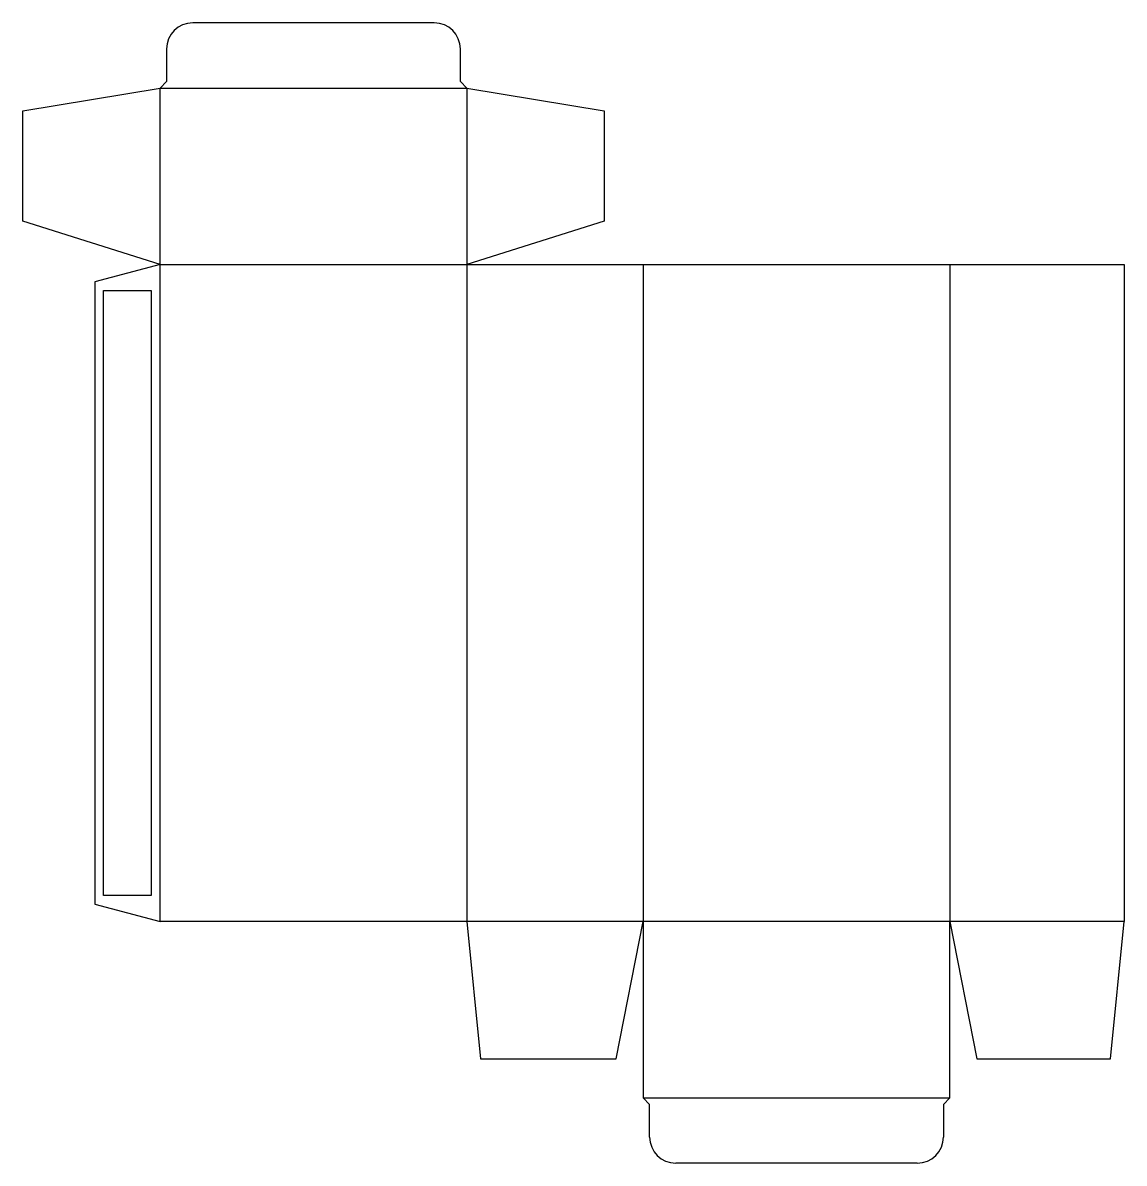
# Model space of a CAD drawing. Header units: millimetres. Extents: x 0 to 253, y 0 to 262.
import ezdxf

# ---------------------------------------------------------------- set-up
doc = ezdxf.new("R2010")
doc.units = ezdxf.units.MM
for name, color, linetype in [('CREASE', 5, 'CONTINUOUS'), ('CUT', 1, 'CONTINUOUS'), ('GLUE', 2, 'CONTINUOUS')]:
    doc.layers.add(name, color=color, linetype=linetype)

msp = doc.modelspace()

# ---------------------------------------------------------------- linework, layer by layer
at = {"layer": 'CREASE'}
for p, q in [((31.5, 206.35), (31.5, 246.8)), ((31.5, 246.8), (101.95, 246.8)), ((101.95, 246.8), (101.95, 206.35)), ((31.5, 55.45), (31.5, 206.35)), ((31.5, 206.35), (101.95, 206.35)), ((101.95, 206.35), (101.95, 55.45)), ((142.4, 206.35), (142.4, 55.45)), ((212.85, 206.35), (212.85, 55.45)), ((142.4, 55.45), (101.95, 55.45)), ((212.85, 55.45), (142.4, 55.45)), ((252.85, 55.45), (212.85, 55.45)), ((142.4, 15), (212.85, 15))]:
    msp.add_line(p, q, dxfattribs=at)
at = {"layer": 'CUT'}
for p, q in [((94.45, 261.8), (39, 261.8)), ((33, 255.8), (33, 248.3)), ((100.45, 248.3), (100.45, 255.8)), ((0, 241.625), (31.5, 246.8)), ((33, 248.3), (31.5, 246.8)), ((101.95, 246.8), (100.45, 248.3)), ((101.95, 246.8), (133.45, 241.625)), ((0, 216.25), (0, 241.625)), ((133.45, 241.625), (133.45, 216.25)), ((31.5, 206.35), (0, 216.25)), ((133.45, 216.25), (101.95, 206.35)), ((31.5, 206.35), (16.5, 202.331)), ((101.95, 206.35), (142.4, 206.35)), ((142.4, 206.35), (212.85, 206.35)), ((212.85, 206.35), (252.85, 206.35)), ((252.85, 206.35), (252.85, 55.45)), ((16.5, 202.331), (16.5, 59.469)), ((16.5, 59.469), (31.5, 55.45)), ((101.95, 55.45), (31.5, 55.45)), ((101.95, 55.45), (105.1, 23.95)), ((136.225, 23.95), (142.4, 55.45)), ((142.4, 55.45), (142.4, 15)), ((212.85, 15), (212.85, 55.45)), ((212.85, 55.45), (219.025, 23.95)), ((249.7, 23.95), (252.85, 55.45)), ((105.1, 23.95), (136.225, 23.95)), ((219.025, 23.95), (249.7, 23.95)), ((143.9, 13.5), (142.4, 15)), ((143.9, 6), (143.9, 13.5)), ((212.85, 15), (211.35, 13.5)), ((211.35, 13.5), (211.35, 6)), ((205.35, 0), (149.9, 0))]:
    msp.add_line(p, q, dxfattribs=at)
for centre, start, end in [((39, 255.8), 90, 180), ((94.45, 255.8), 0, 90), ((149.9, 6), 180, 270), ((205.35, 6), 270, 0)]:
    msp.add_arc(centre, 6, start, end, dxfattribs=at)
at = {"layer": 'GLUE'}
for p, q in [((18.5, 200.331), (29.5, 200.331)), ((18.5, 61.469), (18.5, 200.331)), ((29.5, 200.331), (29.5, 61.469)), ((29.5, 61.469), (18.5, 61.469))]:
    msp.add_line(p, q, dxfattribs=at)

doc.saveas('drawing.dxf')
